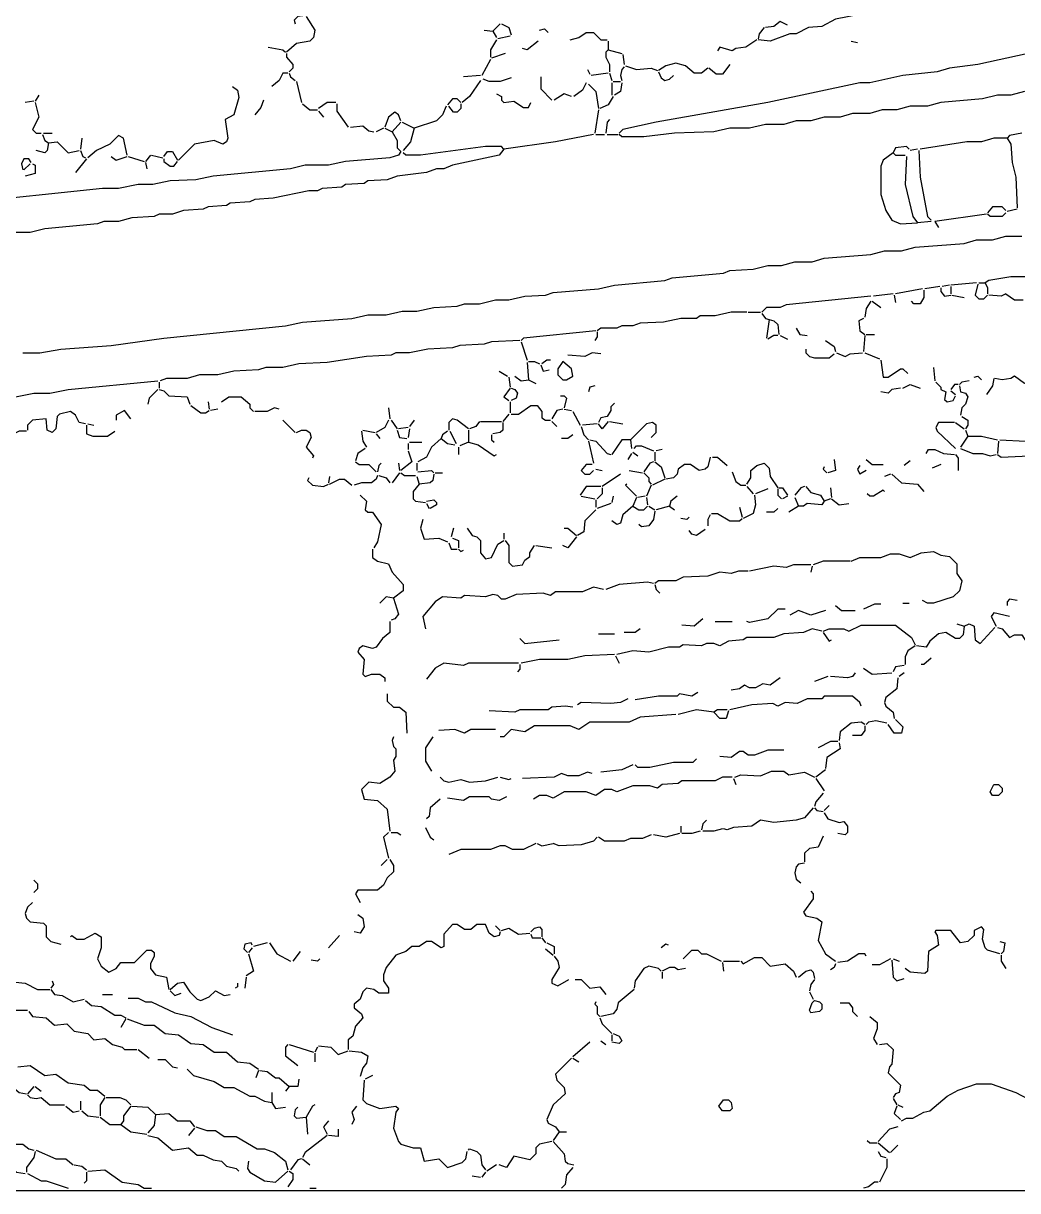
# Model space of a CAD drawing. Header units: millimetres. Extents: x 0 to 150953, y 0 to 85148.
# Drawn here: x 47772 to 72177, y 0 to 28669 of the extents above; entities that cross this region are included whole.
import ezdxf

# ---------------------------------------------------------------- set-up
doc = ezdxf.new("R2010")
doc.units = ezdxf.units.MM
doc.layers.add('ANNOTATION', color=3, linetype='Continuous')
doc.layers.add('LINEWORK', color=7, linetype='Continuous')

msp = doc.modelspace()

# ---------------------------------------------------------------- linework, layer by layer
at = {"layer": 'ANNOTATION'}
msp.add_lwpolyline([(0, 0), (150953, 0), (150953, 85148), (0, 85148)], close=True, dxfattribs=at)
at = {"layer": 'LINEWORK'}
for points in [[(68818, 29136), (68727, 29046), (68607, 29046), (68335, 28895), (67703, 28774), (67371, 28594), (67040, 28563), (66739, 28413), (66588, 28413), (66106, 28232), (65805, 28262)], [(54717, 28835), (54927, 28503), (54897, 28322), (54807, 28232), (54476, 28172), (54234, 27961)], [(54686, 28865), (54506, 28835), (54415, 28744), (54445, 28654)], [(66528, 28624), (66347, 28714), (66196, 28594), (65985, 28563)], [(59085, 28503), (59296, 28473)], [(59477, 28654), (59296, 28473)], [(59296, 28473), (59387, 28322)], [(59507, 28654), (59688, 28563), (59748, 28383)], [(60441, 28503), (60562, 28533), (60652, 28443)], [(61195, 28262), (61405, 28322), (61586, 28443), (61767, 28443), (61948, 28262), (62098, 28262)], [(76079, 28563), (75898, 28413), (75778, 28413), (75386, 28232), (74362, 28202), (74211, 28142), (73819, 28142), (72433, 27931), (71198, 27660), (70505, 27569), (70204, 27479), (69360, 27388), (68546, 27208), (68305, 27208), (66046, 26726), (63304, 26243), (62490, 26063), (62400, 25972)], [(65955, 28563), (65835, 28413), (65805, 28292)], [(59387, 28262), (59236, 28021), (59236, 27840)], [(59718, 28353), (59417, 28292)], [(60411, 28232), (60140, 28021), (60020, 28051)], [(62129, 28232), (62129, 28021)], [(65774, 28262), (65503, 28081), (65262, 28051), (65172, 27991), (64870, 28081), (64810, 27991)], [(68094, 28232), (68245, 28202)], [(53783, 28081), (54144, 28021), (54204, 27961)], [(54234, 27931), (54234, 27840), (54385, 27660), (54385, 27569), (54295, 27479)], [(59598, 27931), (59266, 27810)], [(62129, 28021), (62068, 27961), (62068, 27840), (62159, 27660), (62159, 27479)], [(62129, 28021), (62460, 27931)], [(62490, 27901), (62520, 27660)], [(59236, 27780), (59025, 27388)], [(61616, 27539), (61677, 27419)], [(62520, 27599), (62460, 27539), (62430, 27388), (62460, 27268)], [(62550, 27629), (62822, 27539), (63183, 27569), (63334, 27509)], [(64569, 27569), (64419, 27449), (64238, 27449), (64027, 27629), (63786, 27690), (63545, 27629), (63364, 27509)], [(65112, 27660), (64931, 27419), (64780, 27419), (64599, 27569)], [(54265, 27449), (54144, 27449), (54054, 27268), (53873, 27117)], [(54295, 27449), (54325, 27358), (54445, 27268)], [(54476, 27238), (54596, 26726)], [(58995, 27268), (58724, 26876), (58543, 26726)], [(58995, 27388), (58573, 27358)], [(59748, 27328), (59477, 27238), (59206, 27238), (59055, 27298)], [(60471, 27358), (60471, 27057), (60743, 26786)], [(62129, 27449), (61707, 27388)], [(62159, 27449), (62219, 27268)], [(62249, 27238), (62430, 27238)], [(63364, 27479), (63424, 27328), (63515, 27268), (63635, 27298), (63726, 27388)], [(52909, 27117), (53029, 27027), (53059, 26846), (52939, 26424), (52728, 26304), (52788, 25852), (52758, 25761), (52668, 25701), (52457, 25792), (51975, 25701), (51583, 25309)], [(61586, 27208), (61496, 27027), (61285, 26876)], [(61647, 27178), (61827, 26997), (61888, 26575)], [(62219, 27208), (62219, 26906)], [(62460, 27208), (62430, 26997), (62279, 26906)], [(72343, 26997), (72011, 26906), (71680, 26906), (71318, 26816), (70294, 26726), (69962, 26635), (69541, 26635), (69209, 26545), (68848, 26545), (68546, 26454), (68125, 26454), (67823, 26364), (67432, 26364), (67100, 26274), (66739, 26274), (66437, 26183), (65985, 26183), (65594, 26093), (65112, 26093), (64720, 26002), (63756, 25972), (63002, 25882), (62460, 25882), (62400, 25942)], [(48028, 26756), (47817, 26726)], [(48058, 26726), (48148, 26364), (47998, 26063), (48088, 25972), (48208, 25972)], [(48148, 26906), (48058, 26756)], [(53662, 26786), (53602, 26605), (53451, 26424)], [(54626, 26695), (54807, 26545), (54988, 26545)], [(55440, 26726), (55229, 26726), (55018, 26575)], [(55470, 26695), (55470, 26515), (55741, 26123)], [(58513, 26726), (58423, 26816), (58302, 26816), (58182, 26665)], [(58513, 26695), (58513, 26575), (58423, 26485), (58332, 26485), (58212, 26635)], [(59387, 26936), (59507, 26876), (59507, 26786), (59568, 26726), (59809, 26756), (60050, 26605), (60170, 26605), (60230, 26726)], [(61225, 26876), (61044, 26936), (60803, 26786)], [(62249, 26876), (62129, 26665), (61918, 26575)], [(55018, 26515), (55138, 26364)], [(57037, 26274), (56976, 26424), (56886, 26485), (56735, 26364), (56645, 26123)], [(58151, 26635), (58061, 26424), (57910, 26274), (57368, 26093)], [(61888, 26545), (61797, 25972)], [(55801, 26123), (56103, 26153), (56253, 26033), (56374, 26002)], [(56615, 26093), (56434, 26002)], [(56645, 26093), (56826, 26002)], [(57037, 26243), (56826, 26002)], [(57067, 26243), (57368, 26093)], [(57368, 26093), (57278, 25761), (57097, 25550)], [(62159, 26304), (62098, 26243), (62068, 25972)], [(48239, 25942), (48299, 25792), (48389, 25731)], [(48269, 25972), (48480, 25972)], [(49203, 25852), (49173, 25581)], [(50318, 25430), (50227, 25852), (50107, 25912), (49896, 25701), (49564, 25550), (49353, 25370)], [(56826, 26002), (56946, 25792), (56946, 25611), (57037, 25520)], [(61767, 25942), (60833, 25761)], [(61827, 25942), (62038, 25942)], [(62098, 25942), (62370, 25942)], [(71921, 25852), (71590, 25852), (71288, 25761), (70927, 25761), (69782, 25581)], [(72283, 25972), (71981, 25912), (71921, 25852)], [(71921, 25852), (72011, 25701), (72041, 25249), (72132, 24888), (72162, 24134)], [(57037, 25520), (56976, 25430), (56765, 25370), (55681, 25279), (55259, 25189), (54686, 25189), (54325, 25099), (52427, 24918), (52005, 24827), (51372, 24797), (50950, 24707), (50589, 24707), (50107, 24616), (49715, 24616), (46280, 24255), (45828, 24285)], [(59568, 25581), (59447, 25430), (58302, 25189), (58091, 25099), (57910, 25099), (57669, 25008), (56946, 24918), (56705, 24827), (56223, 24797), (56133, 24737), (55681, 24707), (55590, 24647), (55108, 24616), (54988, 24556), (54777, 24556), (53903, 24375), (53451, 24345), (53331, 24285), (52848, 24255), (52758, 24195), (52306, 24164), (52186, 24104), (51704, 24074), (51432, 23984), (51101, 23984), (50980, 23923), (50438, 23893), (50107, 23803), (49745, 23803), (49594, 23743), (48299, 23622), (47937, 23532), (47515, 23532)], [(48389, 25731), (48359, 25550), (48299, 25490), (48088, 25550)], [(48389, 25731), (48600, 25761), (48871, 25490), (49142, 25550)], [(49173, 25550), (49233, 25400), (49293, 25370)], [(51221, 25400), (51312, 25520), (51432, 25520), (51553, 25309)], [(59568, 25581), (59507, 25641), (59116, 25641), (57519, 25430), (57157, 25430), (57097, 25490)], [(60833, 25761), (59568, 25581)], [(69511, 25581), (69450, 25641), (69179, 25611), (69119, 25490)], [(69721, 25581), (69541, 25550)], [(69752, 25550), (69782, 24888), (69962, 23923), (70053, 23833)], [(47967, 25249), (47907, 25340), (47787, 25340), (47726, 25219), (47756, 25068)], [(49323, 25340), (49052, 25008)], [(49926, 25400), (50046, 25309), (50318, 25400)], [(50348, 25400), (50739, 25279)], [(50890, 25430), (50770, 25279)], [(50770, 25249), (50800, 25099)], [(50920, 25430), (51191, 25370)], [(51221, 25340), (51221, 25279), (51372, 25159), (51463, 25159), (51553, 25279)], [(69119, 25490), (68878, 25309), (68818, 25159), (68818, 24466), (68938, 24074), (69089, 23833), (69300, 23743), (69721, 23773)], [(69119, 25490), (69179, 25430), (69420, 25430)], [(69450, 25400), (69420, 24707), (69601, 23923), (69721, 23773)], [(47937, 25219), (47787, 25068)], [(47998, 25219), (48058, 25189), (48058, 24978), (47817, 24918)], [(71891, 24074), (71800, 24164), (71559, 24164), (71439, 24014)], [(72162, 24104), (71921, 24044)], [(70053, 23803), (69721, 23773)], [(71409, 23984), (70143, 23803)], [(70143, 23803), (70234, 23652)], [(71891, 24014), (71800, 23923), (71499, 23923), (71439, 23984)], [(47756, 20579), (48178, 20579), (48691, 20669), (49926, 20760), (51221, 20941), (54204, 21242), (54626, 21332), (55831, 21423), (56223, 21513), (56675, 21513), (57067, 21603), (57428, 21603), (57850, 21694), (58423, 21724), (58603, 21784), (58965, 21784), (59357, 21875), (59688, 21875), (60080, 21965), (60592, 21995), (60773, 22055), (61888, 22146), (62279, 22236), (63515, 22357), (63695, 22417), (64961, 22537), (65112, 22598), (65684, 22628), (66046, 22718), (66377, 22718), (66708, 22809), (67130, 22809), (67432, 22899), (68577, 22989), (68908, 23080), (69330, 23080), (69661, 23170), (70866, 23261), (71168, 23351), (71559, 23351), (71891, 23441), (72283, 23441)], [(79122, 23321), (78369, 23261), (78218, 23200), (77706, 23170), (76591, 22989), (76260, 22989), (75868, 22899), (75537, 22899), (75356, 22839), (74151, 22718), (74000, 22658), (72584, 22507), (72373, 22447), (72011, 22447), (71469, 22357), (71379, 22296)], [(69842, 22146), (69179, 22025)], [(69872, 22116), (69872, 21935), (69782, 21784), (69631, 21784), (69571, 21844)], [(70264, 22206), (69902, 22146)], [(70294, 22176), (70294, 22085), (70384, 21965), (70535, 21995)], [(70505, 22236), (70324, 22206)], [(71168, 22296), (70535, 22236)], [(70535, 22206), (70535, 22025)], [(71198, 22266), (71138, 21995), (71228, 21905), (71348, 21905), (71439, 21995)], [(71228, 22296), (71379, 22296)], [(71379, 22296), (71439, 22176), (71439, 22025)], [(68577, 21965), (66498, 21754), (66347, 21694), (66015, 21694), (65895, 21573)], [(68577, 21844), (68456, 21664), (68426, 21453)], [(68607, 21844), (68818, 21694)], [(69119, 22025), (68637, 21965)], [(69149, 21995), (69179, 21814)], [(70565, 21995), (70866, 21935)], [(71891, 22025), (71770, 21965), (71469, 21995)], [(71891, 22025), (72102, 21875), (72313, 21875)], [(65533, 21573), (65142, 21573), (64750, 21483), (64388, 21483), (64298, 21423), (63906, 21423), (63484, 21332), (62912, 21302), (62731, 21242), (62460, 21242), (62340, 21182), (61948, 21182), (61857, 21121)], [(65563, 21573), (65865, 21573)], [(65895, 21543), (65985, 21423), (66076, 21392)], [(66076, 21392), (66015, 20941)], [(66076, 21392), (66196, 21362), (66287, 21272), (66317, 21031)], [(68396, 21423), (68275, 21362), (68305, 21121), (68426, 21031)], [(61827, 21121), (60050, 20941), (59989, 20880)], [(61857, 21091), (61857, 20971), (61797, 20880)], [(66287, 21001), (66196, 21001), (66046, 20910)], [(66347, 21001), (66528, 20910)], [(66739, 21182), (66829, 21031), (67010, 21001)], [(68426, 21001), (68396, 20609)], [(68456, 21031), (68667, 21031)], [(59959, 20880), (59266, 20850), (59085, 20790), (58483, 20760), (58302, 20699), (57699, 20669), (57248, 20579), (56916, 20579), (56796, 20519), (56193, 20489), (55229, 20338), (54536, 20308), (54144, 20217), (53722, 20217), (53541, 20157), (52939, 20127), (52547, 20037), (52095, 20037), (51794, 19946), (51282, 19946), (51131, 19886)], [(59989, 20850), (60140, 20398)], [(66980, 20669), (66980, 20579), (67070, 20489), (67191, 20458), (67552, 20458), (67673, 20549)], [(67462, 20880), (67673, 20730), (67703, 20609)], [(60170, 20368), (60321, 20368), (60441, 20308)], [(60713, 20398), (60622, 20398), (60502, 20308)], [(61948, 20549), (61737, 20579), (61556, 20489), (61134, 20519)], [(67733, 20579), (67944, 20489), (68064, 20549), (68366, 20579)], [(68426, 20579), (68787, 20428)], [(68818, 20398), (68878, 19976), (68998, 19976), (69300, 20187), (69360, 20187), (69480, 20067)], [(59447, 20127), (59658, 20006)], [(60140, 20338), (60170, 19916)], [(60471, 20278), (60532, 20127), (60682, 20157)], [(70113, 20217), (70143, 19886)], [(72734, 20157), (72554, 19886), (72343, 19826), (72102, 20006), (72011, 19946), (71800, 19916), (71620, 19946)], [(47576, 19494), (48028, 19585), (48419, 19585), (48871, 19675), (51071, 19886)], [(51101, 19856), (51101, 19705)], [(59688, 19976), (59718, 19735)], [(59839, 20006), (59989, 19886), (60170, 19916)], [(60170, 19916), (60351, 19826)], [(69360, 19705), (69541, 19796), (69782, 19705)], [(70173, 19856), (70294, 19735), (70294, 19675), (70414, 19615)], [(70716, 19796), (70625, 19796), (70535, 19675)], [(70987, 19886), (70806, 19856), (70746, 19796)], [(71107, 19976), (71198, 20006), (71288, 19916)], [(71590, 19946), (71559, 19765), (71409, 19555)], [(51071, 19675), (50860, 19464), (50830, 19314)], [(51101, 19675), (51221, 19645), (51342, 19524), (51794, 19494), (51854, 19314)], [(59718, 19705), (59568, 19494), (59688, 19404)], [(59748, 19705), (59839, 19675), (59899, 19585), (59869, 19464), (59748, 19404)], [(60954, 19524), (61044, 19524), (61104, 19464), (61044, 19223)], [(61797, 19765), (61677, 19735), (61647, 19615)], [(69300, 19705), (69089, 19675), (68998, 19585), (68818, 19615)], [(70414, 19615), (70384, 19434), (70445, 19374), (70595, 19404), (70655, 19524)], [(70535, 19645), (70655, 19555)], [(70746, 19765), (70776, 19615)], [(70776, 19615), (70897, 19585), (70957, 19494), (70897, 19314), (70806, 19223), (70776, 19042)], [(51884, 19283), (52125, 19103), (52246, 19103), (52336, 19163)], [(52306, 19374), (52336, 19193)], [(52638, 19374), (52818, 19494), (53120, 19494), (53331, 19314), (53331, 19223), (53421, 19133)], [(54054, 19193), (53933, 19223), (53752, 19133), (53451, 19133)], [(56735, 19223), (56765, 18952)], [(59718, 19374), (59718, 19103)], [(59748, 19072), (59929, 19072), (60230, 19283), (60381, 19283), (60502, 19133), (60502, 18982), (60592, 18922), (60713, 18922)], [(62279, 19344), (62189, 19253), (62189, 19163), (62098, 19012)], [(49293, 18831), (49142, 18862), (49052, 19042), (48932, 19133), (48660, 19072), (48600, 19012), (48570, 18711), (48480, 18621), (48359, 18681), (48329, 18952), (47998, 18922), (47877, 18801), (47877, 18681)], [(50408, 18952), (50257, 19163), (50046, 19042), (50046, 18922)], [(52547, 19193), (52366, 19163)], [(54144, 18922), (54445, 18621)], [(56735, 18922), (56645, 18741), (56434, 18621)], [(56796, 18922), (56946, 18711)], [(57368, 18922), (57248, 18771)], [(58694, 18711), (58423, 18922), (58302, 18952), (58212, 18862), (58212, 18681)], [(59688, 19072), (59537, 18892)], [(61014, 19193), (60863, 19163), (60743, 18952)], [(61044, 19193), (61225, 19163)], [(61255, 19133), (61436, 18801)], [(62098, 19012), (61948, 18982), (61888, 18862)], [(70806, 19012), (70957, 18922), (70957, 18801), (70897, 18711)], [(47847, 18651), (47666, 18651), (47485, 18560), (47395, 18410)], [(49323, 18801), (49323, 18590), (49474, 18530), (49835, 18530), (50016, 18651)], [(49353, 18831), (49504, 18801)], [(54476, 18621), (54596, 18681), (54717, 18681), (54807, 18621), (54837, 18500), (54717, 18259), (54897, 18048), (54867, 17988)], [(56072, 18651), (56103, 18410), (56193, 18259)], [(56103, 18681), (56404, 18621)], [(56946, 18681), (57006, 18500), (57187, 18470)], [(57217, 18741), (56976, 18711)], [(57248, 18711), (57217, 18500)], [(58182, 18651), (58061, 18560), (58031, 18470)], [(58242, 18651), (58392, 18349)], [(58694, 18681), (58694, 18379)], [(58965, 18892), (58875, 18771), (58724, 18711)], [(58995, 18892), (59507, 18892)], [(59537, 18862), (59537, 18681), (59477, 18621), (59296, 18590)], [(60743, 18892), (60863, 18771)], [(61466, 18771), (61526, 18560), (61647, 18440)], [(61857, 18831), (61496, 18801)], [(62129, 18892), (61978, 18711), (61888, 18831)], [(62159, 18892), (62490, 18831)], [(63183, 18500), (63304, 18621), (63304, 18801), (63213, 18862), (63063, 18831), (62671, 18440)], [(70625, 18862), (70234, 18862), (70173, 18741), (70204, 18651), (70655, 18229)], [(70655, 18862), (70866, 18711)], [(70897, 18681), (70957, 18530)], [(56434, 18590), (56524, 18470)], [(57217, 18349), (57217, 18199)], [(57248, 18379), (57549, 18379)], [(58031, 18470), (57790, 18259), (57669, 18018), (57458, 17897)], [(58031, 18470), (58182, 18349), (58362, 18319)], [(58694, 18379), (58483, 18289)], [(58694, 18379), (58935, 18319), (59327, 18048), (59387, 18078)], [(59266, 18560), (59266, 18440), (59327, 18379)], [(61255, 18560), (61134, 18470), (60984, 18470)], [(61647, 18410), (61767, 17867)], [(61677, 18440), (61827, 18410), (62098, 18108), (62189, 18078)], [(62671, 18440), (62460, 18440), (62219, 18078)], [(62671, 18440), (62701, 18229)], [(70957, 18530), (70776, 18259)], [(70957, 18530), (71288, 18530), (71680, 18440)], [(71710, 18410), (71680, 18108)], [(71740, 18440), (72373, 18410), (72493, 18319)], [(56163, 18229), (55982, 18108), (55922, 17928)], [(57217, 18169), (57308, 17897)], [(58453, 18259), (58453, 18078)], [(62701, 18108), (62611, 17958)], [(62731, 18138), (62852, 18048)], [(62761, 18229), (62822, 18289), (62942, 18289), (63243, 18169)], [(63274, 18138), (63274, 17928)], [(63454, 18199), (63304, 18169)], [(69932, 18108), (69993, 18199), (70143, 18199), (70354, 18108), (70625, 18078)], [(70655, 18078), (70716, 17988), (70716, 17686)], [(70776, 18229), (71077, 18108), (71318, 18108), (71499, 18048), (71650, 18078)], [(71680, 18078), (71770, 18018), (72463, 18048)], [(55922, 17897), (56012, 17837), (56253, 17837), (56434, 17656)], [(56555, 17867), (56494, 17807), (56464, 17656)], [(56976, 17867), (57006, 17686)], [(57308, 17897), (57037, 17686)], [(57428, 17867), (57428, 17686)], [(61737, 17837), (61586, 17837), (61466, 17686)], [(63243, 17897), (63153, 17867), (63002, 17656)], [(63274, 17897), (63424, 17777), (63515, 17506)], [(64629, 18018), (64569, 17777), (64509, 17717), (64358, 17686), (64147, 17837), (63997, 17837), (63846, 17717), (63816, 17596), (63726, 17506), (63545, 17476)], [(64690, 18018), (64810, 18018), (65051, 17807)], [(65533, 17355), (65624, 17506), (65624, 17686), (65774, 17807), (65955, 17867), (66076, 17747), (66106, 17536), (66287, 17265)], [(67432, 17777), (67401, 17717), (67492, 17626)], [(67673, 17958), (67703, 17686), (67522, 17626)], [(68305, 17807), (68245, 17717), (68305, 17596)], [(68456, 17958), (68607, 17837), (68878, 17837)], [(69541, 17928), (69390, 17807)], [(70294, 17837), (70083, 17747)], [(54777, 17506), (54747, 17445), (54867, 17325), (55138, 17295), (55259, 17355)], [(55289, 17536), (55259, 17385)], [(56464, 17566), (56434, 17476), (56313, 17385), (56072, 17385), (55892, 17325)], [(56494, 17566), (56675, 17506), (56765, 17385)], [(57006, 17626), (56826, 17385)], [(57037, 17626), (57127, 17566), (57398, 17566)], [(57428, 17536), (57489, 17355)], [(57458, 17656), (57790, 17686), (57850, 17626)], [(57850, 17596), (57820, 17445), (57760, 17385), (57489, 17355)], [(57880, 17626), (58061, 17626)], [(61466, 17686), (61556, 17596), (61677, 17596), (61767, 17686)], [(61827, 17717), (61978, 17686)], [(62430, 17596), (61978, 17295)], [(62641, 17686), (62972, 17626)], [(63002, 17626), (63123, 17506), (63123, 17415), (63183, 17355)], [(65172, 17656), (65262, 17415), (65383, 17325), (65503, 17325)], [(68456, 17686), (68305, 17596)], [(69059, 17596), (68908, 17536)], [(69089, 17596), (69330, 17385), (69721, 17355), (69872, 17174)], [(55289, 17355), (55530, 17476), (55651, 17476), (55831, 17325)], [(57489, 17355), (57338, 17174), (57338, 16993), (57398, 16933), (57639, 16903)], [(61948, 17295), (61586, 17295), (61436, 17084)], [(61978, 17265), (61978, 17114), (61857, 16993)], [(62581, 17355), (62550, 17325), (62822, 17054)], [(63183, 17325), (63063, 17054)], [(63515, 17476), (63213, 17325)], [(65533, 17295), (65684, 17114)], [(66046, 17235), (65744, 17114)], [(66287, 17235), (66287, 17084), (66377, 16993)], [(66317, 17265), (66407, 17265), (66528, 17084)], [(66949, 17295), (66859, 17265), (66708, 17084)], [(66980, 17295), (67100, 17144), (67341, 17084), (67432, 16933)], [(67582, 17265), (67612, 17024)], [(68908, 17174), (68878, 17204), (68637, 17054), (68546, 17054), (68486, 17114)], [(56042, 17084), (56193, 16933), (56163, 16722), (56223, 16662), (56344, 16662), (56555, 16361), (56464, 15939), (56374, 15788)], [(57669, 16933), (57850, 16963), (57910, 16903), (57910, 16843), (57760, 16752)], [(61466, 17054), (61797, 16993)], [(61827, 16963), (61827, 16783)], [(62249, 17054), (62219, 16903)], [(62822, 17024), (62731, 16813)], [(63033, 17054), (62852, 17024)], [(63063, 17024), (63093, 16843)], [(63816, 17054), (63665, 16933), (63635, 16813)], [(65714, 17084), (65744, 16843), (65684, 16632), (65443, 16511)], [(66528, 17054), (66407, 16993)], [(66708, 17024), (66799, 16813)], [(67432, 16933), (67371, 16843), (67010, 16873), (66919, 16813), (66799, 16813)], [(67582, 16993), (67432, 16933)], [(67612, 16993), (67793, 16843), (68034, 16873)], [(57669, 16873), (57730, 16752)], [(61827, 16722), (61556, 16451), (61526, 16180), (61375, 16090)], [(62189, 16873), (61857, 16752)], [(62731, 16813), (62490, 16602), (62430, 16391), (62340, 16361), (62219, 16451)], [(62731, 16813), (62882, 16722), (63002, 16722), (63093, 16813)], [(63274, 16692), (63243, 16481), (63123, 16331), (62942, 16300), (62882, 16361)], [(63123, 16813), (63274, 16722)], [(63635, 16813), (63304, 16722)], [(63635, 16813), (63756, 16722)], [(64660, 16632), (64810, 16632), (65112, 16451), (65353, 16451), (65413, 16511)], [(65353, 16783), (65413, 16542)], [(66287, 16752), (66196, 16662), (66015, 16662)], [(66799, 16813), (66558, 16662)], [(57579, 16481), (57519, 16270), (57609, 15999), (57971, 16029), (58182, 15939)], [(64117, 16542), (64057, 16481), (63906, 16511)], [(64629, 16602), (64569, 16481), (64569, 16331)], [(58332, 16270), (58272, 16059)], [(58664, 16270), (58784, 16090), (58905, 16059), (58995, 15969), (58995, 15668), (59116, 15517), (59266, 15547), (59417, 15879), (59568, 15969)], [(59568, 16150), (59568, 15999)], [(61345, 16059), (61134, 15788), (61014, 15849)], [(61044, 16270), (61134, 16270), (61345, 16090)], [(64509, 16240), (64298, 16090), (64177, 16120), (64117, 16210)], [(58212, 15909), (58272, 15758), (58423, 15758)], [(58302, 16029), (58453, 15969), (58453, 15788)], [(59598, 15969), (59688, 15849), (59688, 15427), (59778, 15336), (60020, 15366), (60080, 15487), (60200, 15577), (60200, 15668), (60321, 15849)], [(60351, 15849), (60743, 15788)], [(56344, 15758), (56344, 15547), (56464, 15457), (56735, 15397), (56826, 15186), (57097, 14884), (57097, 14734), (56856, 14553)], [(58453, 15758), (58513, 15698), (58573, 15728)], [(68094, 15457), (68305, 15547), (68818, 15547), (69059, 15638), (69269, 15638), (69541, 15547), (69812, 15668), (70113, 15698), (70294, 15607), (70505, 15577), (70686, 15397), (70686, 15156)], [(65563, 15216), (65322, 15216), (65142, 15156), (64870, 15186), (64569, 15095), (63967, 15065), (63786, 14975), (63364, 14975), (63274, 14914)], [(67100, 15366), (66678, 15366), (66498, 15306), (66196, 15336), (65594, 15216)], [(67130, 15336), (67100, 15186)], [(68064, 15457), (67401, 15457), (67160, 15366)], [(63243, 14914), (63093, 14945), (62400, 14884), (62068, 14764)], [(70686, 15156), (70806, 14975), (70746, 14734), (70595, 14583), (70113, 14432), (69962, 14432), (69842, 14493)], [(62008, 14764), (61767, 14824), (61496, 14704), (60833, 14704), (60713, 14613), (60532, 14673), (59869, 14643), (59598, 14523), (59507, 14523), (59417, 14613), (59296, 14643), (59116, 14583), (58603, 14613), (58513, 14553), (58061, 14583), (57880, 14463), (57579, 14101), (57639, 13800)], [(63274, 14884), (63304, 14764), (63394, 14673)], [(56856, 14553), (56675, 14583), (56524, 14432)], [(56856, 14553), (56976, 14161), (56886, 14041), (56796, 14011)], [(67703, 14372), (67853, 14252), (68185, 14252)], [(68818, 14402), (68667, 14402), (68396, 14282)], [(69360, 14432), (69511, 14432)], [(72162, 14493), (71981, 14523), (71921, 14463), (71921, 14372)], [(66467, 14282), (66287, 14282), (66046, 14041), (65594, 13950), (65533, 13980)], [(67462, 14252), (67100, 14131), (66799, 14252), (66588, 14131)], [(71981, 14101), (71590, 14191), (71529, 14101), (71650, 13860)], [(56765, 13980), (56765, 13709), (56585, 13559)], [(67371, 13739), (67130, 13800), (66919, 13709), (66437, 13679), (66196, 13589), (65533, 13589), (65443, 13528), (65081, 13498), (64870, 13378), (64720, 13438), (64539, 13438), (64419, 13378), (63967, 13408), (63876, 13348), (63605, 13348), (63123, 13227), (62731, 13257), (62340, 13167)], [(62912, 13800), (62791, 13709), (62520, 13709)], [(64449, 14041), (64238, 13860), (63936, 13890)], [(64750, 13980), (65172, 13980)], [(67401, 13739), (67552, 13800), (67914, 13800), (68034, 13739), (68335, 13890), (69179, 13890), (69571, 13589), (69661, 13408)], [(70866, 13860), (70836, 13649), (70746, 13559), (70655, 13559), (70414, 13709), (70234, 13679), (70023, 13498), (69932, 13348), (69691, 13378)], [(70686, 13920), (70866, 13860)], [(70866, 13860), (70987, 13920), (71107, 13860), (71138, 13528), (71258, 13438), (71620, 13830)], [(71680, 13830), (71800, 13800), (71981, 13589), (72102, 13649), (72283, 13649), (72433, 13408)], [(56585, 13559), (56434, 13348), (56344, 13318), (56103, 13378), (56012, 13318), (55982, 13227), (56133, 13046), (56103, 12685), (56163, 12625), (56313, 12685), (56524, 12685), (56645, 12594), (56645, 12504)], [(59959, 13559), (60080, 13438), (60923, 13528)], [(61888, 13679), (62279, 13679)], [(67401, 13709), (67552, 13498), (67612, 13528)], [(69661, 13378), (69480, 13257), (69420, 13107), (69420, 12926)], [(59929, 12956), (58694, 12956), (58573, 12896), (58091, 12956), (57880, 12835), (57669, 12564)], [(59959, 12926), (59959, 12805), (59899, 12745)], [(62279, 13167), (61556, 13137), (61134, 13046), (60441, 13046), (59989, 12956)], [(62309, 13137), (62400, 12956)], [(70053, 13077), (69872, 12926), (69812, 12926)], [(67522, 12625), (67191, 12504)], [(68185, 12715), (68125, 12625), (68004, 12594), (67582, 12625)], [(68396, 12835), (68607, 12685), (69089, 12715)], [(69390, 12896), (69179, 12866), (69119, 12745)], [(69390, 12715), (69269, 12625)], [(66347, 12594), (66106, 12414), (65925, 12444), (65744, 12353), (65594, 12353), (65473, 12414), (65353, 12323), (65142, 12293)], [(69239, 12594), (69209, 12323), (68938, 12112), (68908, 11992), (68938, 11901), (69119, 11751), (69149, 11600)], [(56705, 12203), (56705, 12022), (56856, 11871), (57006, 11871), (57157, 11751), (57187, 11239)], [(62611, 12082), (62430, 11992), (62189, 11962), (61466, 11992), (61375, 11932)], [(64328, 12233), (64177, 12142), (63876, 12203), (63816, 12142), (63364, 12142), (62791, 12052)], [(68335, 11901), (68305, 11992), (68125, 12142), (67432, 12142), (67371, 12082), (67010, 12082), (66769, 11962), (66467, 11992), (66287, 11901), (66166, 11962), (65654, 11932), (65112, 11811)], [(61255, 11871), (61074, 11901), (60743, 11871), (60652, 11811), (59959, 11811), (59839, 11751), (59206, 11781)], [(64720, 11751), (64298, 11811), (63846, 11691)], [(65051, 11811), (64810, 11811), (64720, 11751)], [(65081, 11781), (65021, 11600), (64870, 11600), (64720, 11751)], [(63786, 11691), (62912, 11630), (62641, 11510), (61677, 11510), (61405, 11329), (61195, 11419), (60321, 11419), (60080, 11269), (59748, 11329), (59568, 11148), (59477, 11148)], [(68426, 11450), (68335, 11510), (68094, 11480), (67823, 11269), (67793, 11058)], [(68968, 11480), (68697, 11540), (68516, 11510), (68456, 11450)], [(69179, 11570), (69360, 11389), (69330, 11239), (69149, 11239), (68998, 11450)], [(59357, 11329), (58754, 11329), (58603, 11239), (58362, 11329), (57971, 11299)], [(68426, 11419), (68426, 11299), (68335, 11178), (68125, 11178)], [(56856, 11148), (56826, 11058), (56856, 10907), (56916, 10847), (56916, 10666), (56856, 10576), (56886, 10305), (56765, 10154), (56524, 10003), (56253, 10033), (56072, 9853), (56133, 9612)], [(57820, 11148), (57639, 10877), (57639, 10546), (57790, 10305)], [(67763, 11028), (67582, 11028), (67281, 10877)], [(67793, 10998), (67823, 10847), (67492, 10636), (67462, 10365)], [(66437, 10817), (66046, 10817), (65714, 10696), (65563, 10696), (65443, 10787), (65353, 10787), (65142, 10636), (64870, 10666)], [(62731, 10455), (62460, 10335), (61948, 10274)], [(64298, 10606), (64208, 10515), (63726, 10515), (63153, 10395), (62852, 10395), (62791, 10455)], [(67462, 10335), (67221, 10154)], [(58001, 10154), (58091, 10064), (58212, 10033), (58513, 10094), (58724, 10033), (59116, 10064), (59417, 10154)], [(59477, 10154), (59688, 10094), (59748, 10124)], [(61737, 10244), (61616, 10274), (61405, 10184), (61134, 10184), (60984, 10244), (60803, 10154), (60020, 10124)], [(65172, 10154), (64931, 10154), (64750, 10064), (63936, 10064), (63846, 10003), (63454, 9973), (63334, 9883), (63153, 9943), (62731, 9943), (62340, 9792), (62219, 9853), (62038, 9853), (61827, 9702), (61586, 9792), (61044, 9792), (60773, 9642), (60622, 9702), (60441, 9702), (60291, 9612)], [(65202, 10124), (65262, 9973)], [(65232, 10154), (65383, 10214), (65865, 10184), (66136, 10305), (66437, 10305), (66558, 10214), (66949, 10274), (67191, 10154)], [(67221, 10124), (67432, 9822)], [(67401, 9762), (67221, 9551), (67191, 9431)], [(56133, 9612), (56464, 9581), (56705, 9371), (56765, 8828)], [(58001, 9612), (57760, 9401), (57730, 9190), (57669, 9129)], [(59628, 9672), (59447, 9581), (59266, 9612), (59206, 9672), (58724, 9672), (58573, 9581), (58182, 9642)], [(67552, 9461), (67432, 9340)], [(67160, 9401), (66949, 9160), (66739, 9099), (66196, 9039), (65865, 9099), (65654, 8949), (65202, 8919), (65051, 8858), (64961, 8888)], [(67191, 9401), (67251, 9340), (67401, 9310)], [(67432, 9280), (67522, 9129), (67793, 9039), (67914, 9069), (68004, 8949), (68004, 8798), (67944, 8738), (67763, 8768)], [(57639, 8919), (57760, 8678), (57850, 8617)], [(63906, 8949), (63906, 8798)], [(64539, 9099), (64449, 9009), (64419, 8858)], [(64931, 8888), (64720, 8828), (64449, 8828)], [(56735, 8798), (56615, 8678), (56735, 8165)], [(56796, 8798), (56946, 8798), (57037, 8738)], [(61857, 8678), (61767, 8587), (61466, 8497), (60923, 8467), (60773, 8527)], [(63183, 8738), (62972, 8647), (62671, 8647), (62520, 8587), (62038, 8587), (61888, 8678)], [(63876, 8768), (63545, 8678), (63243, 8738)], [(64388, 8828), (64177, 8768), (63936, 8768)], [(67401, 8708), (67281, 8436), (67070, 8406), (66949, 8286), (66949, 8075)], [(60351, 8527), (60050, 8376), (59778, 8376), (59598, 8467), (59477, 8467), (59236, 8376), (58513, 8376), (58212, 8256)], [(60381, 8527), (60502, 8467), (60773, 8527)], [(56765, 8135), (56856, 7985), (56856, 7834), (56705, 7683), (56615, 7502), (56464, 7382), (55982, 7382), (55922, 7292), (56042, 7081)], [(56705, 8135), (56555, 7985)], [(66949, 8045), (66799, 8015), (66739, 7954), (66708, 7804), (66739, 7653), (66859, 7563)], [(48028, 7623), (48118, 7533), (48118, 7412), (48028, 7322)], [(67100, 7352), (67160, 7292), (67160, 7171), (66919, 6840), (66980, 6749), (67251, 6689), (67371, 6599), (67281, 6147), (67462, 5815), (67703, 5634)], [(47998, 7081), (47877, 6960), (47817, 6809), (47847, 6689), (47937, 6599), (48269, 6568), (48329, 6508), (48329, 6237), (48449, 6116), (48691, 6056)], [(55982, 6779), (56103, 6689), (56133, 6478), (56042, 6327), (55892, 6357)], [(48932, 6237), (48962, 6267), (49082, 6177), (49263, 6177), (49534, 6327), (49685, 6237), (49685, 5966), (49594, 5695), (49685, 5514), (49866, 5363), (50046, 5454), (50167, 5604), (50498, 5604), (50800, 5906), (50920, 5906), (50980, 5845), (50980, 5755), (50890, 5574), (50890, 5454), (51011, 5303), (51282, 5243), (51342, 4941)], [(59477, 6357), (59447, 6267), (59327, 6237), (59206, 6327), (59116, 6538), (58905, 6538), (58754, 6418), (58603, 6418), (58423, 6538), (58302, 6538), (58091, 6297), (58091, 5996), (58031, 5966), (57790, 6116), (57669, 6116), (57489, 5996), (57308, 5996), (57157, 5875), (56916, 5785), (56675, 5484), (56615, 5303), (56615, 5152), (56735, 4971), (56735, 4851), (56494, 4851), (56374, 4941), (56193, 4971), (56103, 4881), (56042, 4700), (55892, 4580), (55892, 4489), (56072, 4339), (56103, 4248), (55922, 4037), (55862, 3796), (55741, 3706), (55741, 3465)], [(59357, 6508), (59477, 6388)], [(59507, 6388), (59688, 6448), (59929, 6297), (60200, 6327)], [(60230, 6357), (60321, 6448), (60441, 6478), (60502, 6418), (60502, 6237)], [(71740, 5815), (71439, 5906), (71379, 5966), (71318, 6177), (71348, 6418), (71288, 6478), (71107, 6388), (71107, 6267), (70957, 6116), (70776, 6086), (70535, 6388), (70173, 6388), (70143, 6357), (70204, 6267), (70234, 6026), (69993, 5875), (69962, 5393), (69902, 5333), (69541, 5363), (69420, 5454)], [(53391, 6026), (53361, 6086), (53210, 6056), (53180, 5936), (53270, 5845)], [(53752, 6086), (53421, 5996)], [(53813, 6086), (53993, 5815), (54325, 5634)], [(55530, 6267), (55259, 5966)], [(60230, 6297), (60261, 6207), (60471, 6207)], [(60502, 6207), (60592, 6086)], [(60622, 6086), (60803, 5996), (60803, 5815)], [(63605, 6026), (63545, 6056), (63424, 5966)], [(71740, 6116), (71861, 6086), (71831, 5875), (71770, 5815)], [(53300, 5815), (53421, 5393), (53240, 5273)], [(53391, 5966), (53300, 5845)], [(54566, 5875), (54385, 5634)], [(60592, 5936), (60773, 5785)], [(60803, 5755), (60893, 5634), (60923, 5484), (60743, 5182), (60743, 5092), (60893, 5032), (61164, 5182)], [(63967, 5695), (64177, 5906), (64328, 5906), (64419, 5815), (64539, 5815), (64901, 5634)], [(68456, 5755), (68426, 5815), (68275, 5815), (68004, 5634), (67763, 5604)], [(71770, 5785), (71770, 5634), (71891, 5454)], [(55048, 5695), (54988, 5634), (54837, 5664)], [(63424, 5393), (63364, 5454), (63123, 5514), (63002, 5454), (62791, 5152), (62761, 4971)], [(64027, 5454), (63846, 5423), (63756, 5484), (63635, 5484), (63454, 5393)], [(64931, 5604), (64961, 5393)], [(64961, 5634), (65353, 5634)], [(65383, 5634), (65443, 5574), (65714, 5725), (65895, 5725), (66106, 5514), (66467, 5574), (66678, 5393), (66739, 5243)], [(67703, 5574), (67673, 5484), (67582, 5423)], [(69059, 5695), (68787, 5544), (68607, 5544)], [(69089, 5664), (69119, 5243), (69209, 5152), (69390, 5213)], [(69119, 5695), (69269, 5634)], [(45376, 5333), (45527, 5122), (45858, 5092), (46009, 4971), (46220, 5002), (46431, 4821), (46762, 4821), (46943, 4640), (47033, 4610), (47305, 4640), (47515, 4429), (47877, 4429)], [(47365, 5333), (47576, 5122), (47817, 5092), (48118, 4941), (48419, 4941)], [(53240, 5243), (53210, 4971)], [(61315, 5182), (61466, 5182), (61677, 4971), (61918, 5002), (62068, 4821)], [(63454, 5363), (63454, 5213)], [(66799, 5243), (66980, 5393), (67100, 5423), (67160, 5363), (67191, 5213)], [(67191, 5182), (67100, 5062), (67070, 4911)], [(48480, 5152), (48510, 5062), (48449, 4971)], [(48449, 4941), (48540, 4821), (48721, 4791), (48992, 4640), (49263, 4700)], [(51372, 4941), (51553, 5092), (51704, 5122), (51854, 4881), (52035, 4700), (52125, 4670), (52336, 4761), (52487, 4911), (52698, 4791), (52848, 4821)], [(51372, 4911), (51493, 4791), (51643, 4851)], [(53029, 5092), (53029, 5002), (52969, 4971)], [(62761, 4941), (62370, 4610), (62340, 4459), (62249, 4339), (61948, 4278)], [(67070, 4881), (67160, 4700)], [(49293, 4670), (49444, 4550), (49685, 4520), (50016, 4309), (50167, 4309), (50287, 4248)], [(49715, 4821), (49956, 4821)], [(50348, 4730), (50589, 4730), (50770, 4640), (50920, 4640), (51493, 4369), (51884, 4278), (52397, 4007), (52909, 3827)], [(61827, 4640), (61797, 4580), (61857, 4520), (61857, 4339), (61918, 4278)], [(67823, 4610), (68034, 4610), (68125, 4489), (68125, 4399), (68245, 4278)], [(47907, 4399), (47998, 4278), (48329, 4248), (48540, 4068), (48841, 4098), (49022, 3917), (49353, 3857), (49504, 3706), (49775, 3736), (49956, 3586), (50197, 3525), (50257, 3465), (50559, 3465)], [(50287, 4218), (50167, 4007)], [(50318, 4218), (50739, 4068), (50980, 4068), (51252, 3857), (51583, 3827), (51884, 3616), (52186, 3586), (52457, 3405), (52758, 3405), (53029, 3164), (53331, 3134), (53541, 2983)], [(61918, 4248), (61978, 4098), (62219, 3857)], [(68546, 4278), (68727, 4128), (68727, 3977), (68637, 3736), (68727, 3586)], [(62249, 3857), (62400, 3796), (62460, 3676), (62400, 3616), (62219, 3646)], [(62219, 3827), (62219, 3676)], [(50589, 3465), (50860, 3254)], [(54265, 3586), (54204, 3525), (54204, 3314), (54506, 3073)], [(54295, 3586), (54897, 3405)], [(54988, 3525), (54927, 3405)], [(55018, 3555), (55319, 3525), (55500, 3344), (55741, 3435)], [(61677, 3646), (61255, 3284)], [(61948, 3676), (62068, 3586)], [(68787, 3586), (68968, 3616), (69119, 3465), (69089, 3103), (69028, 3043), (68998, 2893), (69300, 2591), (69269, 2410), (69179, 2380), (69119, 2290)], [(51071, 3224), (51252, 3224)], [(51252, 3224), (51432, 3043), (51553, 3013)], [(54927, 3375), (54927, 3164)], [(55771, 3435), (56072, 3405), (56223, 3314), (56193, 3134), (56103, 3013), (56042, 2802)], [(61225, 3254), (60833, 2862), (60863, 2712), (61044, 2531), (61074, 2380), (60773, 2109), (60622, 1748), (60652, 1657), (60833, 1567), (60923, 1446)], [(61255, 3254), (61405, 3164)], [(47636, 3043), (47937, 3073), (48299, 2832), (48570, 2862), (48871, 2651), (49263, 2591), (49414, 2471), (49594, 2471), (49775, 2320)], [(51794, 2983), (51945, 2832), (52457, 2682), (52698, 2531), (52939, 2531), (53331, 2320), (53451, 2320), (53692, 2200), (53873, 2169)], [(53541, 2953), (53481, 2772)], [(53572, 2953), (53752, 2923), (53963, 2772), (54054, 2772), (54295, 2561)], [(47455, 2591), (47666, 2410), (47847, 2380)], [(54536, 2742), (54506, 2561), (54295, 2561)], [(56133, 2712), (56103, 2230), (56193, 2139), (56524, 2019), (56916, 2079), (56976, 2019), (56916, 1928), (56856, 1537), (56976, 1205), (57037, 1145), (57338, 1055), (57519, 1055), (57609, 723), (57971, 783), (58182, 572), (58543, 693), (58634, 783), (58664, 964)], [(56344, 2832), (56163, 2742)], [(69330, 1717), (69450, 1778), (69601, 1778), (69872, 1928), (70023, 1958), (70445, 2320), (70716, 2471), (71168, 2621), (71529, 2621), (72132, 2410), (73156, 1868), (73518, 1597), (74090, 1055), (74693, 603), (75567, 60), (75687, 60)], [(48028, 2561), (47877, 2380)], [(47877, 2350), (47937, 2290), (48088, 2260), (48208, 2290)], [(48058, 2561), (48208, 2441)], [(53873, 2410), (53873, 2169)], [(54295, 2561), (54204, 2441)], [(44894, 2049), (45105, 2019), (45195, 1928), (45617, 1868), (45858, 1687), (46280, 1687), (46822, 1356), (47003, 1356), (47124, 1416), (47425, 1145), (47756, 1145), (47907, 1024), (48028, 994)], [(48208, 2290), (48419, 2109), (48781, 2109)], [(48811, 2079), (48992, 1928), (49142, 1958)], [(49173, 2200), (49173, 1989)], [(49775, 2290), (49655, 2109), (49655, 1838)], [(49805, 2290), (50137, 2290), (50287, 2230), (50408, 2109)], [(50408, 2079), (50227, 1838), (50227, 1717), (50167, 1627)], [(50438, 2079), (50830, 2049), (51011, 1868)], [(53873, 2169), (53963, 2019), (54204, 2049)], [(54506, 2049), (54445, 1989), (54415, 1838), (54476, 1778), (54717, 1808)], [(54927, 2109), (54867, 2079), (54717, 1808)], [(55952, 2079), (55831, 1928), (55892, 1748), (55831, 1627)], [(69119, 2260), (69209, 2109)], [(69209, 2079), (69149, 1898), (69300, 1748)], [(69239, 2109), (69360, 2049)], [(49203, 1958), (49353, 1838), (49625, 1808)], [(49655, 1808), (49896, 1627), (50167, 1627)], [(51011, 1868), (50980, 1597), (50830, 1416)], [(51011, 1868), (51342, 1898), (51553, 1717), (51854, 1717), (51975, 1567)], [(54717, 1808), (54747, 1386)], [(50167, 1627), (50408, 1446), (50800, 1386)], [(51975, 1537), (51824, 1356)], [(52005, 1567), (52276, 1476), (52487, 1476), (52698, 1326), (52999, 1326), (53511, 1024), (53692, 1024), (53933, 934), (54204, 723), (54265, 512)], [(55259, 1717), (55138, 1567), (55229, 1386)], [(55500, 1507), (55500, 1326), (55259, 1356)], [(60923, 1446), (60773, 1235)], [(60923, 1446), (61104, 1446)], [(69239, 1567), (69028, 1507), (68757, 1205)], [(50830, 1356), (51071, 1296), (51432, 994), (51824, 1055), (52035, 874), (52186, 874), (52427, 753), (52638, 723), (52758, 603), (52999, 542), (53059, 482)], [(55229, 1356), (54686, 934), (54626, 814)], [(60743, 1205), (60441, 1145), (60351, 1055), (60351, 904), (60200, 753), (59809, 844), (59628, 572), (59447, 633)], [(60773, 1205), (61044, 904), (61074, 723), (61134, 663), (61285, 633)], [(68486, 1235), (68546, 1175), (68727, 1175)], [(68757, 1175), (69028, 934)], [(48058, 964), (48028, 814), (47847, 572), (47847, 452)], [(48088, 994), (48570, 783), (48811, 783), (48992, 633)], [(58694, 994), (58724, 1024), (58905, 964), (58995, 874), (59025, 633), (59116, 512)], [(68757, 964), (68818, 844), (68938, 814)], [(69239, 1115), (69059, 934)], [(49022, 633), (49203, 603), (49323, 512)], [(53300, 723), (53270, 542), (53331, 452), (53692, 241), (53963, 211), (54265, 482)], [(54596, 783), (54506, 753), (54325, 512)], [(54626, 783), (54807, 633)], [(59387, 633), (59146, 482)], [(68968, 783), (68968, 572), (68787, 211)], [(47515, 542), (47606, 452), (47817, 422)], [(47877, 422), (48208, 241), (48329, 241), (48871, 60)], [(49323, 452), (49323, 241), (49263, 181)], [(49353, 482), (49775, 512), (50197, 211), (50589, 151), (50739, 60), (50920, 60)], [(54295, 482), (54385, 422), (54385, 271), (54265, 90)], [(58784, 362), (58995, 331)], [(59116, 452), (59025, 331)], [(61255, 572), (61104, 392), (61074, 151), (60984, 60)], [(54807, 60), (54958, 60)], [(68757, 211), (68667, 211), (68516, 90), (68396, 60)]]:
    msp.add_lwpolyline(points, dxfattribs=at)
for points in [[(61014, 20368), (60893, 20187), (60893, 20037), (61014, 19916), (61104, 19916), (61255, 20006), (61225, 20187)], [(71590, 9973), (71710, 9973), (71800, 9883), (71800, 9792), (71710, 9702), (71559, 9702), (71499, 9792)], [(67311, 4640), (67371, 4580), (67371, 4459), (67311, 4399), (67100, 4369), (67070, 4429), (67130, 4610), (67191, 4670)], [(64961, 2230), (65081, 2230), (65142, 2169), (65172, 2019), (65112, 1958), (64931, 1958), (64840, 2079)]]:
    msp.add_lwpolyline(points, close=True, dxfattribs=at)

doc.saveas('drawing.dxf')
